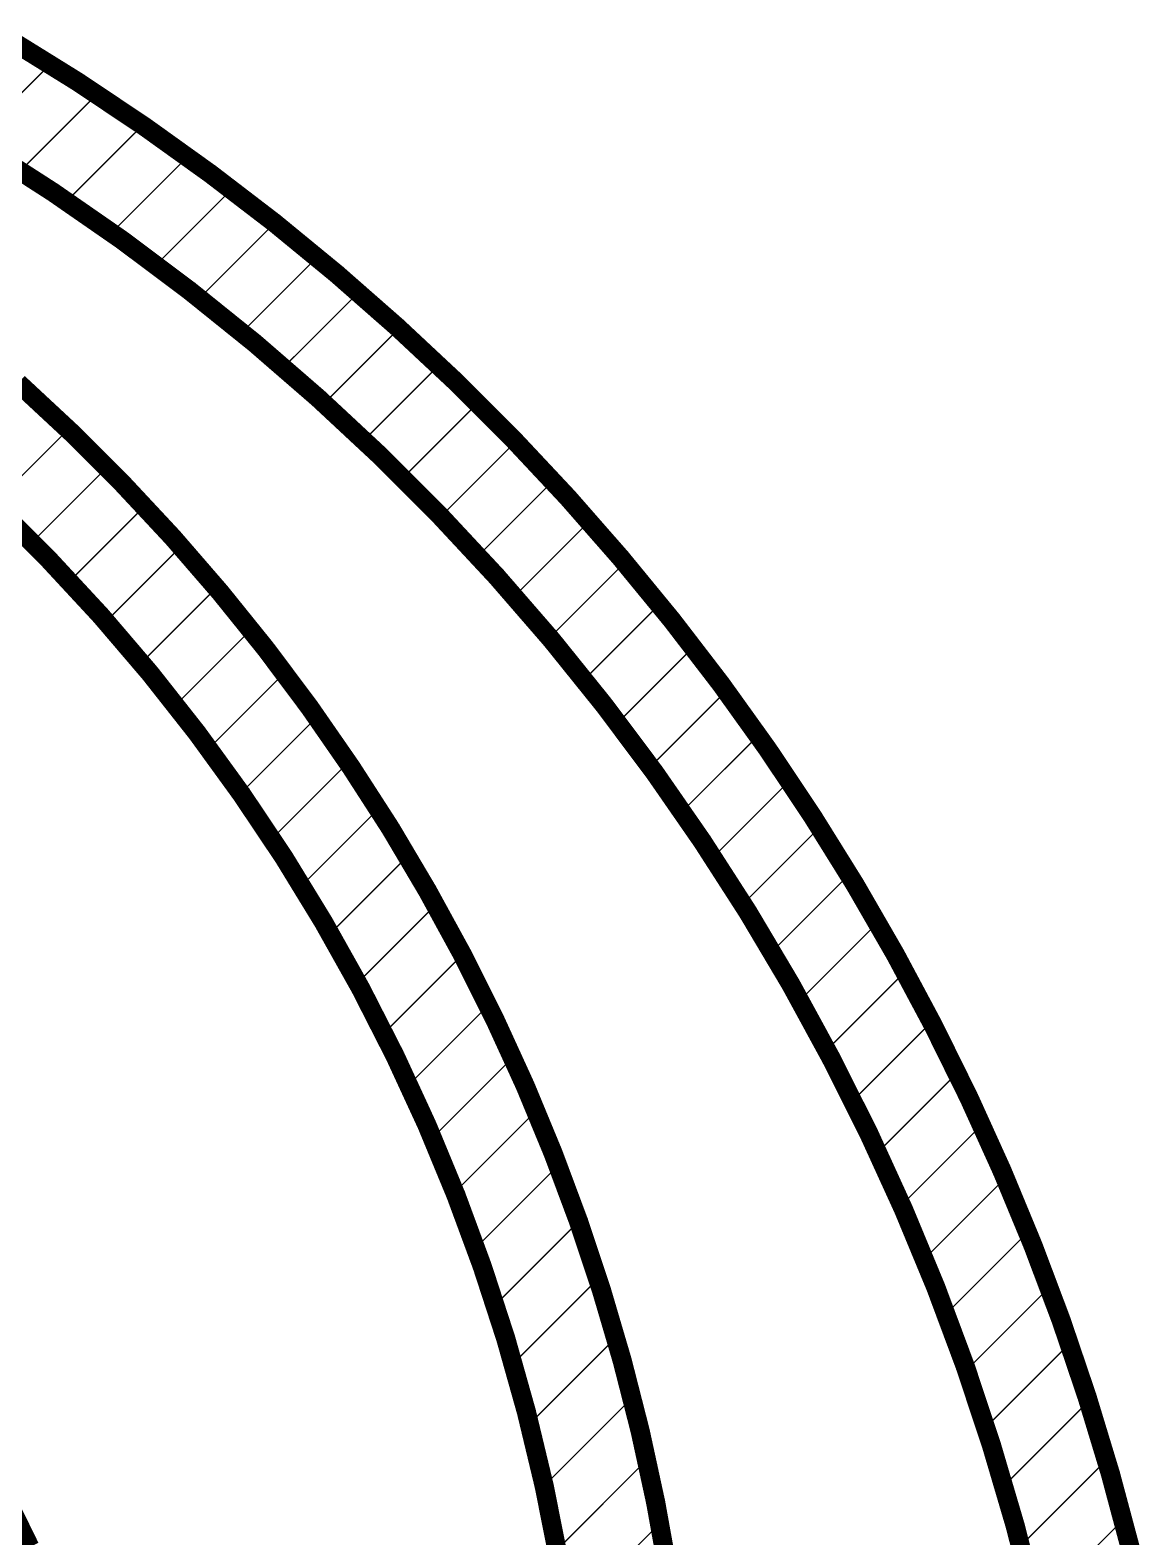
# Model space of a CAD drawing. Header units: millimetres. Extents: x 0 to 19.1, y 0 to 5.1.
# Drawn here: x 15.325 to 16.194, y 1.286 to 2.466 of the extents above; entities that cross this region are included whole.
import ezdxf

# ---------------------------------------------------------------- set-up
doc = ezdxf.new("R2010")
doc.units = ezdxf.units.MM
doc.header["$MEASUREMENT"] = 0
doc.layers.add('DrillDrawing', color=1, linetype='Continuous')

msp = doc.modelspace()

# ---------------------------------------------------------------- linework, layer by layer
at = {"layer": 'DrillDrawing'}
for points, const_width in [([(15.3088, 2.4588), (15.3623, 2.4256)], 0.015), ([(15.2796, 2.3788), (15.3406, 2.4398)], 0.001), ([(15.3623, 2.4256), (15.4147, 2.3905)], 0.015), ([(15.3163, 2.3555), (15.3772, 2.4164)], 0.001), ([(15.4147, 2.3905), (15.4659, 2.3538)], 0.015), ([(15.3526, 2.3318), (15.4132, 2.3923)], 0.001), ([(15.2873, 2.375), (15.3426, 2.3394)], 0.015), ([(15.388, 2.3072), (15.4481, 2.3673)], 0.001), ([(15.4659, 2.3538), (15.5159, 2.3155)], 0.015), ([(15.3426, 2.3394), (15.3967, 2.3019)], 0.015), ([(15.4226, 2.2818), (15.4826, 2.3418)], 0.001), ([(15.4566, 2.2558), (15.5165, 2.3157)], 0.001), ([(15.5159, 2.3155), (15.5646, 2.2755)], 0.015), ([(15.3967, 2.3019), (15.4493, 2.2625)], 0.015), ([(15.4899, 2.2291), (15.5495, 2.2887)], 0.001), ([(15.5646, 2.2755), (15.612, 2.2339)], 0.015), ([(15.4493, 2.2625), (15.5006, 2.2212)], 0.015), ([(15.5223, 2.2015), (15.5819, 2.2611)], 0.001), ([(15.5544, 2.1736), (15.6138, 2.233)], 0.001), ([(15.612, 2.2339), (15.658, 2.1909)], 0.015), ([(15.5006, 2.2212), (15.5503, 2.1781)], 0.015), ([(15.3153, 2.19), (15.357, 2.1512)], 0.015), ([(15.5854, 2.1446), (15.6448, 2.204)], 0.001), ([(15.658, 2.1909), (15.7026, 2.1463)], 0.015), ([(15.5503, 2.1781), (15.5984, 2.1333)], 0.015), ([(15.6159, 2.1151), (15.6752, 2.1744)], 0.001), ([(15.2955, 2.0947), (15.3548, 2.154)], 0.001), ([(15.357, 2.1512), (15.3973, 2.1109)], 0.015), ([(15.7026, 2.1463), (15.7457, 2.1003)], 0.015), ([(15.5984, 2.1333), (15.645, 2.0867)], 0.015), ([(15.6458, 2.085), (15.7051, 2.1443)], 0.001), ([(15.3256, 2.0647), (15.3849, 2.1241)], 0.001), ([(15.3973, 2.1109), (15.4362, 2.0692)], 0.015), ([(15.6748, 2.054), (15.7342, 2.1134)], 0.001), ([(15.2976, 2.0935), (15.3396, 2.0514)], 0.015), ([(15.7457, 2.1003), (15.7872, 2.0529)], 0.015), ([(15.3549, 2.0341), (15.4143, 2.0935)], 0.001), ([(15.645, 2.0867), (15.6898, 2.0386)], 0.015), ([(15.4362, 2.0692), (15.4735, 2.0261)], 0.015), ([(15.7032, 2.0224), (15.7626, 2.0818)], 0.001), ([(15.3396, 2.0514), (15.38, 2.0078)], 0.015), ([(15.3836, 2.0028), (15.4429, 2.0621)], 0.001), ([(15.7872, 2.0529), (15.8272, 2.0042)], 0.015), ([(15.6898, 2.0386), (15.7329, 1.9889)], 0.015), ([(15.731, 1.9902), (15.7905, 2.0497)], 0.001), ([(15.4112, 1.9704), (15.4708, 2.03)], 0.001), ([(15.4735, 2.0261), (15.5093, 1.9817)], 0.015), ([(15.38, 2.0078), (15.4186, 1.9626)], 0.015), ([(15.7579, 1.9571), (15.8175, 2.0167)], 0.001), ([(15.8272, 2.0042), (15.8656, 1.9542)], 0.015), ([(15.438, 1.9372), (15.4977, 1.9969)], 0.001), ([(15.7329, 1.9889), (15.7742, 1.9376)], 0.015), ([(15.5093, 1.9817), (15.5434, 1.9361)], 0.015), ([(15.7842, 1.9234), (15.8439, 1.9831)], 0.001), ([(15.4186, 1.9626), (15.4554, 1.9159)], 0.015), ([(15.464, 1.9032), (15.5238, 1.963)], 0.001), ([(15.8656, 1.9542), (15.9023, 1.903)], 0.015), ([(15.8099, 1.8891), (15.8698, 1.949)], 0.001), ([(15.5434, 1.9361), (15.5759, 1.8892)], 0.015), ([(15.7742, 1.9376), (15.8136, 1.885)], 0.015), ([(15.4554, 1.9159), (15.4903, 1.8678)], 0.015), ([(15.4893, 1.8685), (15.5492, 1.9284)], 0.001), ([(15.8347, 1.8539), (15.8949, 1.9141)], 0.001), ([(15.9023, 1.903), (15.9373, 1.8506)], 0.015), ([(15.5134, 1.8326), (15.5738, 1.893)], 0.001), ([(15.5759, 1.8892), (15.6068, 1.8413)], 0.015), ([(15.8136, 1.885), (15.8511, 1.8309)], 0.015), ([(15.8589, 1.8181), (15.9192, 1.8784)], 0.001), ([(15.4903, 1.8678), (15.5234, 1.8184)], 0.015), ([(15.5367, 1.7959), (15.5974, 1.8566)], 0.001), ([(15.9373, 1.8506), (15.9706, 1.7971)], 0.015), ([(15.6068, 1.8413), (15.6358, 1.7923)], 0.015), ([(15.8824, 1.7816), (15.943, 1.8422)], 0.001), ([(15.8511, 1.8309), (15.8867, 1.7756)], 0.015), ([(15.5234, 1.8184), (15.5544, 1.7677)], 0.015), ([(15.5592, 1.7584), (15.6202, 1.8194)], 0.001), ([(15.9049, 1.7441), (15.966, 1.8052)], 0.001), ([(15.6358, 1.7923), (15.6632, 1.7422)], 0.015), ([(15.9706, 1.7971), (16.0021, 1.7425)], 0.015), ([(15.5807, 1.7199), (15.6422, 1.7814)], 0.001), ([(15.8867, 1.7756), (15.9203, 1.719)], 0.015), ([(15.5544, 1.7677), (15.5835, 1.7158)], 0.015), ([(15.9269, 1.7061), (15.9882, 1.7674)], 0.001), ([(15.6632, 1.7422), (15.6887, 1.6912)], 0.015), ([(16.0021, 1.7425), (16.0318, 1.6869)], 0.015), ([(15.6012, 1.6803), (15.6634, 1.7426)], 0.001), ([(15.5835, 1.7158), (15.6105, 1.6628)], 0.015), ([(15.9203, 1.719), (15.9518, 1.6612)], 0.015), ([(15.9481, 1.6673), (16.0097, 1.7289)], 0.001), ([(15.6207, 1.6399), (15.6834, 1.7026)], 0.001), ([(15.6887, 1.6912), (15.7124, 1.6394)], 0.015), ([(15.9683, 1.6275), (16.0306, 1.6898)], 0.001), ([(16.0318, 1.6869), (16.0597, 1.6304)], 0.015), ([(15.6105, 1.6628), (15.6354, 1.6088)], 0.015), ([(15.9518, 1.6612), (15.9813, 1.6024)], 0.015), ([(15.6393, 1.5985), (15.7025, 1.6617)], 0.001), ([(15.7124, 1.6394), (15.7342, 1.5867)], 0.015), ([(15.9879, 1.5871), (16.0505, 1.6497)], 0.001), ([(16.0597, 1.6304), (16.0857, 1.573)], 0.015), ([(15.6569, 1.5561), (15.7207, 1.6199)], 0.001), ([(15.6354, 1.6088), (15.6581, 1.5539)], 0.015), ([(15.9813, 1.6024), (16.0086, 1.5426)], 0.015), ([(16.0067, 1.5459), (16.0697, 1.6089)], 0.001), ([(15.7342, 1.5867), (15.7541, 1.5333)], 0.015), ([(15.6732, 1.5124), (15.738, 1.5772)], 0.001), ([(16.0857, 1.573), (16.1098, 1.5148)], 0.015), ([(15.6581, 1.5539), (15.6787, 1.4981)], 0.015), ([(16.0244, 1.5036), (16.0883, 1.5675)], 0.001), ([(16.0086, 1.5426), (16.0338, 1.4818)], 0.015), ([(15.6884, 1.4676), (15.7543, 1.5335)], 0.001), ([(15.7541, 1.5333), (15.7721, 1.4792)], 0.015), ([(16.0414, 1.4606), (16.1058, 1.525)], 0.001), ([(16.1098, 1.5148), (16.132, 1.4558)], 0.015), ([(15.6787, 1.4981), (15.6971, 1.4416)], 0.015), ([(15.7025, 1.4217), (15.7693, 1.4885)], 0.001), ([(15.7721, 1.4792), (15.7882, 1.4245)], 0.015), ([(16.0338, 1.4818), (16.0568, 1.4201)], 0.015), ([(16.0576, 1.4168), (16.1225, 1.4817)], 0.001), ([(16.132, 1.4558), (16.1522, 1.3961)], 0.015), ([(15.6971, 1.4416), (15.7132, 1.3844)], 0.015), ([(15.7154, 1.3746), (15.7832, 1.4424)], 0.001), ([(15.7882, 1.4245), (15.8023, 1.3693)], 0.015), ([(16.0726, 1.3718), (16.1384, 1.4376)], 0.001), ([(16.0568, 1.4201), (16.0775, 1.3577)], 0.015), ([(15.727, 1.3262), (15.7959, 1.3951)], 0.001), ([(16.0867, 1.3259), (16.1535, 1.3927)], 0.001), ([(16.1522, 1.3961), (16.1705, 1.3358)], 0.015), ([(15.7132, 1.3844), (15.7271, 1.3265)], 0.015), ([(15.8023, 1.3693), (15.8144, 1.3136)], 0.015), ([(16.0775, 1.3577), (16.0961, 1.2946)], 0.015), ([(15.737, 1.2761), (15.8074, 1.3466)], 0.001), ([(16.0998, 1.279), (16.1675, 1.3467)], 0.001), ([(15.7271, 1.3265), (15.7387, 1.2682)], 0.015), ([(16.1705, 1.3358), (16.1868, 1.2749)], 0.015), ([(15.3071, 1.3139), (15.3244, 1.2785)], 0.015), ([(15.8144, 1.3136), (15.8245, 1.2575)], 0.015), ([(16.0961, 1.2946), (16.1123, 1.2308)], 0.015), ([(16.112, 1.2312), (16.1804, 1.2996)], 0.001), ([(15.7455, 1.2247), (15.8176, 1.2968)], 0.001)]:
    msp.add_lwpolyline(points, dxfattribs=dict(at, const_width=const_width))
for points, const_width in [([(15.3404, 2.4398, 1), (15.3409, 2.4398, 1)], 0.0005), ([(15.3585, 2.4256, 1), (15.366, 2.4256, 1)], 0.0075), ([(15.3585, 2.4256, 1), (15.366, 2.4256, 1)], 0.0075), ([(15.3769, 2.4164, 1), (15.3774, 2.4164, 1)], 0.0005), ([(15.4109, 2.3905, 1), (15.4184, 2.3905, 1)], 0.0075), ([(15.4109, 2.3905, 1), (15.4184, 2.3905, 1)], 0.0075), ([(15.4129, 2.3923, 1), (15.4134, 2.3923, 1)], 0.0005), ([(15.4479, 2.3673, 1), (15.4484, 2.3673, 1)], 0.0005), ([(15.4622, 2.3538, 1), (15.4697, 2.3538, 1)], 0.0075), ([(15.4622, 2.3538, 1), (15.4697, 2.3538, 1)], 0.0075), ([(15.3389, 2.3394, 1), (15.3464, 2.3394, 1)], 0.0075), ([(15.3389, 2.3394, 1), (15.3464, 2.3394, 1)], 0.0075), ([(15.4824, 2.3418, 1), (15.4829, 2.3418, 1)], 0.0005), ([(15.3523, 2.3318, 1), (15.3528, 2.3318, 1)], 0.0005), ([(15.5122, 2.3155, 1), (15.5197, 2.3155, 1)], 0.0075), ([(15.5122, 2.3155, 1), (15.5197, 2.3155, 1)], 0.0075), ([(15.5163, 2.3157, 1), (15.5168, 2.3157, 1)], 0.0005), ([(15.3877, 2.3072, 1), (15.3882, 2.3072, 1)], 0.0005), ([(15.3929, 2.3019, 1), (15.4004, 2.3019, 1)], 0.0075), ([(15.3929, 2.3019, 1), (15.4004, 2.3019, 1)], 0.0075), ([(15.5492, 2.2887, 1), (15.5497, 2.2887, 1)], 0.0005), ([(15.4223, 2.2818, 1), (15.4228, 2.2818, 1)], 0.0005), ([(15.5609, 2.2755, 1), (15.5684, 2.2755, 1)], 0.0075), ([(15.5609, 2.2755, 1), (15.5684, 2.2755, 1)], 0.0075), ([(15.4456, 2.2625, 1), (15.4531, 2.2625, 1)], 0.0075), ([(15.4456, 2.2625, 1), (15.4531, 2.2625, 1)], 0.0075), ([(15.4564, 2.2558, 1), (15.4569, 2.2558, 1)], 0.0005), ([(15.5817, 2.2611, 1), (15.5822, 2.2611, 1)], 0.0005), ([(15.6083, 2.2339, 1), (15.6158, 2.2339, 1)], 0.0075), ([(15.6083, 2.2339, 1), (15.6158, 2.2339, 1)], 0.0075), ([(15.6136, 2.233, 1), (15.6141, 2.233, 1)], 0.0005), ([(15.4896, 2.2291, 1), (15.4901, 2.2291, 1)], 0.0005), ([(15.4968, 2.2212, 1), (15.5043, 2.2212, 1)], 0.0075), ([(15.4968, 2.2212, 1), (15.5043, 2.2212, 1)], 0.0075), ([(15.5221, 2.2015, 1), (15.5226, 2.2015, 1)], 0.0005), ([(15.6446, 2.204, 1), (15.6451, 2.204, 1)], 0.0005), ([(15.6543, 2.1909, 1), (15.6618, 2.1909, 1)], 0.0075), ([(15.6543, 2.1909, 1), (15.6618, 2.1909, 1)], 0.0075), ([(15.5465, 2.1781, 1), (15.554, 2.1781, 1)], 0.0075), ([(15.5465, 2.1781, 1), (15.554, 2.1781, 1)], 0.0075), ([(15.5541, 2.1736, 1), (15.5546, 2.1736, 1)], 0.0005), ([(15.675, 2.1744, 1), (15.6755, 2.1744, 1)], 0.0005), ([(15.3533, 2.1512, 1), (15.3608, 2.1512, 1)], 0.0075), ([(15.3533, 2.1512, 1), (15.3608, 2.1512, 1)], 0.0075), ([(15.3546, 2.154, 1), (15.3551, 2.154, 1)], 0.0005), ([(15.6988, 2.1463, 1), (15.7063, 2.1463, 1)], 0.0075), ([(15.6988, 2.1463, 1), (15.7063, 2.1463, 1)], 0.0075), ([(15.5852, 2.1446, 1), (15.5857, 2.1446, 1)], 0.0005), ([(15.5947, 2.1333, 1), (15.6022, 2.1333, 1)], 0.0075), ([(15.5947, 2.1333, 1), (15.6022, 2.1333, 1)], 0.0075), ([(15.7049, 2.1443, 1), (15.7054, 2.1443, 1)], 0.0005), ([(15.3846, 2.1241, 1), (15.3851, 2.1241, 1)], 0.0005), ([(15.3936, 2.1109, 1), (15.4011, 2.1109, 1)], 0.0075), ([(15.3936, 2.1109, 1), (15.4011, 2.1109, 1)], 0.0075), ([(15.6156, 2.1151, 1), (15.6161, 2.1151, 1)], 0.0005), ([(15.7339, 2.1134, 1), (15.7344, 2.1134, 1)], 0.0005), ([(15.7419, 2.1003, 1), (15.7494, 2.1003, 1)], 0.0075), ([(15.7419, 2.1003, 1), (15.7494, 2.1003, 1)], 0.0075), ([(15.414, 2.0935, 1), (15.4145, 2.0935, 1)], 0.0005), ([(15.6412, 2.0867, 1), (15.6487, 2.0867, 1)], 0.0075), ([(15.6412, 2.0867, 1), (15.6487, 2.0867, 1)], 0.0075), ([(15.4324, 2.0692, 1), (15.4399, 2.0692, 1)], 0.0075), ([(15.4324, 2.0692, 1), (15.4399, 2.0692, 1)], 0.0075), ([(15.6456, 2.085, 1), (15.6461, 2.085, 1)], 0.0005), ([(15.7623, 2.0818, 1), (15.7628, 2.0818, 1)], 0.0005), ([(15.3253, 2.0647, 1), (15.3258, 2.0647, 1)], 0.0005), ([(15.3359, 2.0514, 1), (15.3434, 2.0514, 1)], 0.0075), ([(15.3359, 2.0514, 1), (15.3434, 2.0514, 1)], 0.0075), ([(15.4427, 2.0621, 1), (15.4432, 2.0621, 1)], 0.0005), ([(15.6745, 2.054, 1), (15.675, 2.054, 1)], 0.0005), ([(15.7835, 2.0529, 1), (15.791, 2.0529, 1)], 0.0075), ([(15.7835, 2.0529, 1), (15.791, 2.0529, 1)], 0.0075), ([(15.6861, 2.0386, 1), (15.6936, 2.0386, 1)], 0.0075), ([(15.6861, 2.0386, 1), (15.6936, 2.0386, 1)], 0.0075), ([(15.7902, 2.0497, 1), (15.7907, 2.0497, 1)], 0.0005), ([(15.3547, 2.0341, 1), (15.3552, 2.0341, 1)], 0.0005), ([(15.4698, 2.0261, 1), (15.4773, 2.0261, 1)], 0.0075), ([(15.4698, 2.0261, 1), (15.4773, 2.0261, 1)], 0.0075), ([(15.4705, 2.03, 1), (15.471, 2.03, 1)], 0.0005), ([(15.7029, 2.0224, 1), (15.7034, 2.0224, 1)], 0.0005), ([(15.3762, 2.0078, 1), (15.3837, 2.0078, 1)], 0.0075), ([(15.3762, 2.0078, 1), (15.3837, 2.0078, 1)], 0.0075), ([(15.8173, 2.0167, 1), (15.8178, 2.0167, 1)], 0.0005), ([(15.8234, 2.0042, 1), (15.8309, 2.0042, 1)], 0.0075), ([(15.8234, 2.0042, 1), (15.8309, 2.0042, 1)], 0.0075), ([(15.3833, 2.0028, 1), (15.3838, 2.0028, 1)], 0.0005), ([(15.4974, 1.9969, 1), (15.4979, 1.9969, 1)], 0.0005), ([(15.7291, 1.9889, 1), (15.7366, 1.9889, 1)], 0.0075), ([(15.7291, 1.9889, 1), (15.7366, 1.9889, 1)], 0.0075), ([(15.5055, 1.9817, 1), (15.513, 1.9817, 1)], 0.0075), ([(15.5055, 1.9817, 1), (15.513, 1.9817, 1)], 0.0075), ([(15.7308, 1.9902, 1), (15.7313, 1.9902, 1)], 0.0005), ([(15.8437, 1.9831, 1), (15.8442, 1.9831, 1)], 0.0005), ([(15.411, 1.9704, 1), (15.4115, 1.9704, 1)], 0.0005), ([(15.4148, 1.9626, 1), (15.4223, 1.9626, 1)], 0.0075), ([(15.4148, 1.9626, 1), (15.4223, 1.9626, 1)], 0.0075), ([(15.5236, 1.963, 1), (15.5241, 1.963, 1)], 0.0005), ([(15.8618, 1.9542, 1), (15.8693, 1.9542, 1)], 0.0075), ([(15.8618, 1.9542, 1), (15.8693, 1.9542, 1)], 0.0075), ([(15.7576, 1.9571, 1), (15.7581, 1.9571, 1)], 0.0005), ([(15.8696, 1.949, 1), (15.8701, 1.949, 1)], 0.0005), ([(15.4377, 1.9372, 1), (15.4382, 1.9372, 1)], 0.0005), ([(15.5397, 1.9361, 1), (15.5472, 1.9361, 1)], 0.0075), ([(15.5397, 1.9361, 1), (15.5472, 1.9361, 1)], 0.0075), ([(15.7704, 1.9376, 1), (15.7779, 1.9376, 1)], 0.0075), ([(15.7704, 1.9376, 1), (15.7779, 1.9376, 1)], 0.0075), ([(15.4516, 1.9159, 1), (15.4591, 1.9159, 1)], 0.0075), ([(15.4516, 1.9159, 1), (15.4591, 1.9159, 1)], 0.0075), ([(15.549, 1.9284, 1), (15.5495, 1.9284, 1)], 0.0005), ([(15.784, 1.9234, 1), (15.7845, 1.9234, 1)], 0.0005), ([(15.8946, 1.9141, 1), (15.8951, 1.9141, 1)], 0.0005), ([(15.4638, 1.9032, 1), (15.4643, 1.9032, 1)], 0.0005), ([(15.8985, 1.903, 1), (15.906, 1.903, 1)], 0.0075), ([(15.8985, 1.903, 1), (15.906, 1.903, 1)], 0.0075), ([(15.5722, 1.8892, 1), (15.5797, 1.8892, 1)], 0.0075), ([(15.5722, 1.8892, 1), (15.5797, 1.8892, 1)], 0.0075), ([(15.5736, 1.893, 1), (15.5741, 1.893, 1)], 0.0005), ([(15.8099, 1.885, 1), (15.8174, 1.885, 1)], 0.0075), ([(15.8099, 1.885, 1), (15.8174, 1.885, 1)], 0.0075), ([(15.8097, 1.8891, 1), (15.8102, 1.8891, 1)], 0.0005), ([(15.919, 1.8784, 1), (15.9195, 1.8784, 1)], 0.0005), ([(15.4866, 1.8678, 1), (15.4941, 1.8678, 1)], 0.0075), ([(15.4866, 1.8678, 1), (15.4941, 1.8678, 1)], 0.0075), ([(15.489, 1.8685, 1), (15.4895, 1.8685, 1)], 0.0005), ([(15.5972, 1.8566, 1), (15.5977, 1.8566, 1)], 0.0005), ([(15.8344, 1.8539, 1), (15.8349, 1.8539, 1)], 0.0005), ([(15.9335, 1.8506, 1), (15.941, 1.8506, 1)], 0.0075), ([(15.9335, 1.8506, 1), (15.941, 1.8506, 1)], 0.0075), ([(15.603, 1.8413, 1), (15.6105, 1.8413, 1)], 0.0075), ([(15.603, 1.8413, 1), (15.6105, 1.8413, 1)], 0.0075), ([(15.9427, 1.8422, 1), (15.9432, 1.8422, 1)], 0.0005), ([(15.5131, 1.8326, 1), (15.5136, 1.8326, 1)], 0.0005), ([(15.8474, 1.8309, 1), (15.8549, 1.8309, 1)], 0.0075), ([(15.8474, 1.8309, 1), (15.8549, 1.8309, 1)], 0.0075), ([(15.5196, 1.8184, 1), (15.5271, 1.8184, 1)], 0.0075), ([(15.5196, 1.8184, 1), (15.5271, 1.8184, 1)], 0.0075), ([(15.6199, 1.8194, 1), (15.6204, 1.8194, 1)], 0.0005), ([(15.8586, 1.8181, 1), (15.8591, 1.8181, 1)], 0.0005), ([(15.9657, 1.8052, 1), (15.9662, 1.8052, 1)], 0.0005), ([(15.5364, 1.7959, 1), (15.5369, 1.7959, 1)], 0.0005), ([(15.6321, 1.7923, 1), (15.6396, 1.7923, 1)], 0.0075), ([(15.6321, 1.7923, 1), (15.6396, 1.7923, 1)], 0.0075), ([(15.9668, 1.7971, 1), (15.9743, 1.7971, 1)], 0.0075), ([(15.9668, 1.7971, 1), (15.9743, 1.7971, 1)], 0.0075), ([(15.6419, 1.7814, 1), (15.6424, 1.7814, 1)], 0.0005), ([(15.8829, 1.7756, 1), (15.8904, 1.7756, 1)], 0.0075), ([(15.8829, 1.7756, 1), (15.8904, 1.7756, 1)], 0.0075), ([(15.8821, 1.7816, 1), (15.8826, 1.7816, 1)], 0.0005), ([(15.5507, 1.7677, 1), (15.5582, 1.7677, 1)], 0.0075), ([(15.5507, 1.7677, 1), (15.5582, 1.7677, 1)], 0.0075), ([(15.5589, 1.7584, 1), (15.5594, 1.7584, 1)], 0.0005), ([(15.9879, 1.7674, 1), (15.9884, 1.7674, 1)], 0.0005), ([(15.6594, 1.7422, 1), (15.6669, 1.7422, 1)], 0.0075), ([(15.6594, 1.7422, 1), (15.6669, 1.7422, 1)], 0.0075), ([(15.9983, 1.7425, 1), (16.0058, 1.7425, 1)], 0.0075), ([(15.9983, 1.7425, 1), (16.0058, 1.7425, 1)], 0.0075), ([(15.6631, 1.7426, 1), (15.6636, 1.7426, 1)], 0.0005), ([(15.9047, 1.7441, 1), (15.9052, 1.7441, 1)], 0.0005), ([(15.5797, 1.7158, 1), (15.5872, 1.7158, 1)], 0.0075), ([(15.5797, 1.7158, 1), (15.5872, 1.7158, 1)], 0.0075), ([(15.9165, 1.719, 1), (15.924, 1.719, 1)], 0.0075), ([(15.9165, 1.719, 1), (15.924, 1.719, 1)], 0.0075), ([(16.0095, 1.7289, 1), (16.01, 1.7289, 1)], 0.0005), ([(15.5805, 1.7199, 1), (15.581, 1.7199, 1)], 0.0005), ([(15.6831, 1.7026, 1), (15.6836, 1.7026, 1)], 0.0005), ([(15.9266, 1.7061, 1), (15.9271, 1.7061, 1)], 0.0005), ([(15.6849, 1.6912, 1), (15.6924, 1.6912, 1)], 0.0075), ([(15.6849, 1.6912, 1), (15.6924, 1.6912, 1)], 0.0075), ([(16.028, 1.6869, 1), (16.0355, 1.6869, 1)], 0.0075), ([(16.028, 1.6869, 1), (16.0355, 1.6869, 1)], 0.0075), ([(16.0304, 1.6898, 1), (16.0309, 1.6898, 1)], 0.0005), ([(15.6009, 1.6803, 1), (15.6014, 1.6803, 1)], 0.0005), ([(15.6067, 1.6628, 1), (15.6142, 1.6628, 1)], 0.0075), ([(15.6067, 1.6628, 1), (15.6142, 1.6628, 1)], 0.0075), ([(15.9481, 1.6612, 1), (15.9556, 1.6612, 1)], 0.0075), ([(15.9481, 1.6612, 1), (15.9556, 1.6612, 1)], 0.0075), ([(15.9478, 1.6673, 1), (15.9483, 1.6673, 1)], 0.0005), ([(15.7023, 1.6617, 1), (15.7028, 1.6617, 1)], 0.0005), ([(15.6204, 1.6399, 1), (15.6209, 1.6399, 1)], 0.0005), ([(15.7086, 1.6394, 1), (15.7161, 1.6394, 1)], 0.0075), ([(15.7086, 1.6394, 1), (15.7161, 1.6394, 1)], 0.0075), ([(16.0503, 1.6497, 1), (16.0508, 1.6497, 1)], 0.0005), ([(16.0559, 1.6304, 1), (16.0634, 1.6304, 1)], 0.0075), ([(16.0559, 1.6304, 1), (16.0634, 1.6304, 1)], 0.0075), ([(15.7205, 1.6199, 1), (15.721, 1.6199, 1)], 0.0005), ([(15.9681, 1.6275, 1), (15.9686, 1.6275, 1)], 0.0005), ([(15.6316, 1.6088, 1), (15.6391, 1.6088, 1)], 0.0075), ([(15.6316, 1.6088, 1), (15.6391, 1.6088, 1)], 0.0075), ([(15.9775, 1.6024, 1), (15.985, 1.6024, 1)], 0.0075), ([(15.9775, 1.6024, 1), (15.985, 1.6024, 1)], 0.0075), ([(16.0695, 1.6089, 1), (16.07, 1.6089, 1)], 0.0005), ([(15.6391, 1.5985, 1), (15.6396, 1.5985, 1)], 0.0005), ([(15.7304, 1.5867, 1), (15.7379, 1.5867, 1)], 0.0075), ([(15.7304, 1.5867, 1), (15.7379, 1.5867, 1)], 0.0075), ([(15.9876, 1.5871, 1), (15.9881, 1.5871, 1)], 0.0005), ([(15.7378, 1.5772, 1), (15.7383, 1.5772, 1)], 0.0005), ([(16.0819, 1.573, 1), (16.0894, 1.573, 1)], 0.0075), ([(16.0819, 1.573, 1), (16.0894, 1.573, 1)], 0.0075), ([(15.6544, 1.5539, 1), (15.6619, 1.5539, 1)], 0.0075), ([(15.6544, 1.5539, 1), (15.6619, 1.5539, 1)], 0.0075), ([(16.088, 1.5675, 1), (16.0885, 1.5675, 1)], 0.0005), ([(15.6566, 1.5561, 1), (15.6571, 1.5561, 1)], 0.0005), ([(16.0048, 1.5426, 1), (16.0123, 1.5426, 1)], 0.0075), ([(16.0048, 1.5426, 1), (16.0123, 1.5426, 1)], 0.0075), ([(16.0065, 1.5459, 1), (16.007, 1.5459, 1)], 0.0005), ([(15.7504, 1.5333, 1), (15.7579, 1.5333, 1)], 0.0075), ([(15.7504, 1.5333, 1), (15.7579, 1.5333, 1)], 0.0075), ([(15.754, 1.5335, 1), (15.7545, 1.5335, 1)], 0.0005), ([(16.106, 1.5148, 1), (16.1135, 1.5148, 1)], 0.0075), ([(16.106, 1.5148, 1), (16.1135, 1.5148, 1)], 0.0075), ([(16.1056, 1.525, 1), (16.1061, 1.525, 1)], 0.0005), ([(15.6729, 1.5124, 1), (15.6734, 1.5124, 1)], 0.0005), ([(15.6749, 1.4981, 1), (15.6824, 1.4981, 1)], 0.0075), ([(15.6749, 1.4981, 1), (15.6824, 1.4981, 1)], 0.0075), ([(16.0242, 1.5036, 1), (16.0247, 1.5036, 1)], 0.0005), ([(15.7684, 1.4792, 1), (15.7759, 1.4792, 1)], 0.0075), ([(15.7684, 1.4792, 1), (15.7759, 1.4792, 1)], 0.0075), ([(15.769, 1.4885, 1), (15.7695, 1.4885, 1)], 0.0005), ([(16.03, 1.4818, 1), (16.0375, 1.4818, 1)], 0.0075), ([(16.03, 1.4818, 1), (16.0375, 1.4818, 1)], 0.0075), ([(16.1223, 1.4817, 1), (16.1228, 1.4817, 1)], 0.0005), ([(15.6881, 1.4676, 1), (15.6886, 1.4676, 1)], 0.0005), ([(16.1282, 1.4558, 1), (16.1357, 1.4558, 1)], 0.0075), ([(16.1282, 1.4558, 1), (16.1357, 1.4558, 1)], 0.0075), ([(16.0411, 1.4606, 1), (16.0416, 1.4606, 1)], 0.0005), ([(15.6933, 1.4416, 1), (15.7008, 1.4416, 1)], 0.0075), ([(15.6933, 1.4416, 1), (15.7008, 1.4416, 1)], 0.0075), ([(15.7829, 1.4424, 1), (15.7834, 1.4424, 1)], 0.0005), ([(15.7844, 1.4245, 1), (15.7919, 1.4245, 1)], 0.0075), ([(15.7844, 1.4245, 1), (15.7919, 1.4245, 1)], 0.0075), ([(16.1382, 1.4376, 1), (16.1387, 1.4376, 1)], 0.0005), ([(15.7022, 1.4217, 1), (15.7027, 1.4217, 1)], 0.0005), ([(16.053, 1.4201, 1), (16.0605, 1.4201, 1)], 0.0075), ([(16.053, 1.4201, 1), (16.0605, 1.4201, 1)], 0.0075), ([(16.0574, 1.4168, 1), (16.0579, 1.4168, 1)], 0.0005), ([(15.7956, 1.3951, 1), (15.7961, 1.3951, 1)], 0.0005), ([(16.1485, 1.3961, 1), (16.156, 1.3961, 1)], 0.0075), ([(16.1485, 1.3961, 1), (16.156, 1.3961, 1)], 0.0075), ([(16.1533, 1.3927, 1), (16.1538, 1.3927, 1)], 0.0005), ([(15.7095, 1.3844, 1), (15.717, 1.3844, 1)], 0.0075), ([(15.7095, 1.3844, 1), (15.717, 1.3844, 1)], 0.0075), ([(15.7151, 1.3746, 1), (15.7156, 1.3746, 1)], 0.0005), ([(15.7985, 1.3693, 1), (15.806, 1.3693, 1)], 0.0075), ([(15.7985, 1.3693, 1), (15.806, 1.3693, 1)], 0.0075), ([(16.0723, 1.3718, 1), (16.0728, 1.3718, 1)], 0.0005), ([(16.0738, 1.3577, 1), (16.0813, 1.3577, 1)], 0.0075), ([(16.0738, 1.3577, 1), (16.0813, 1.3577, 1)], 0.0075), ([(15.8071, 1.3466, 1), (15.8076, 1.3466, 1)], 0.0005), ([(16.1672, 1.3467, 1), (16.1677, 1.3467, 1)], 0.0005), ([(15.7233, 1.3265, 1), (15.7308, 1.3265, 1)], 0.0075), ([(15.7233, 1.3265, 1), (15.7308, 1.3265, 1)], 0.0075), ([(16.1668, 1.3358, 1), (16.1743, 1.3358, 1)], 0.0075), ([(16.1668, 1.3358, 1), (16.1743, 1.3358, 1)], 0.0075), ([(15.7267, 1.3262, 1), (15.7272, 1.3262, 1)], 0.0005), ([(16.0864, 1.3259, 1), (16.0869, 1.3259, 1)], 0.0005), ([(15.8106, 1.3136, 1), (15.8181, 1.3136, 1)], 0.0075), ([(15.8106, 1.3136, 1), (15.8181, 1.3136, 1)], 0.0075), ([(16.0923, 1.2946, 1), (16.0998, 1.2946, 1)], 0.0075), ([(16.0923, 1.2946, 1), (16.0998, 1.2946, 1)], 0.0075), ([(16.1802, 1.2996, 1), (16.1807, 1.2996, 1)], 0.0005), ([(15.8173, 1.2968, 1), (15.8178, 1.2968, 1)], 0.0005)]:
    msp.add_lwpolyline(points, format="xyb", close=True, dxfattribs=dict(at, const_width=const_width))

doc.saveas('drawing.dxf')
